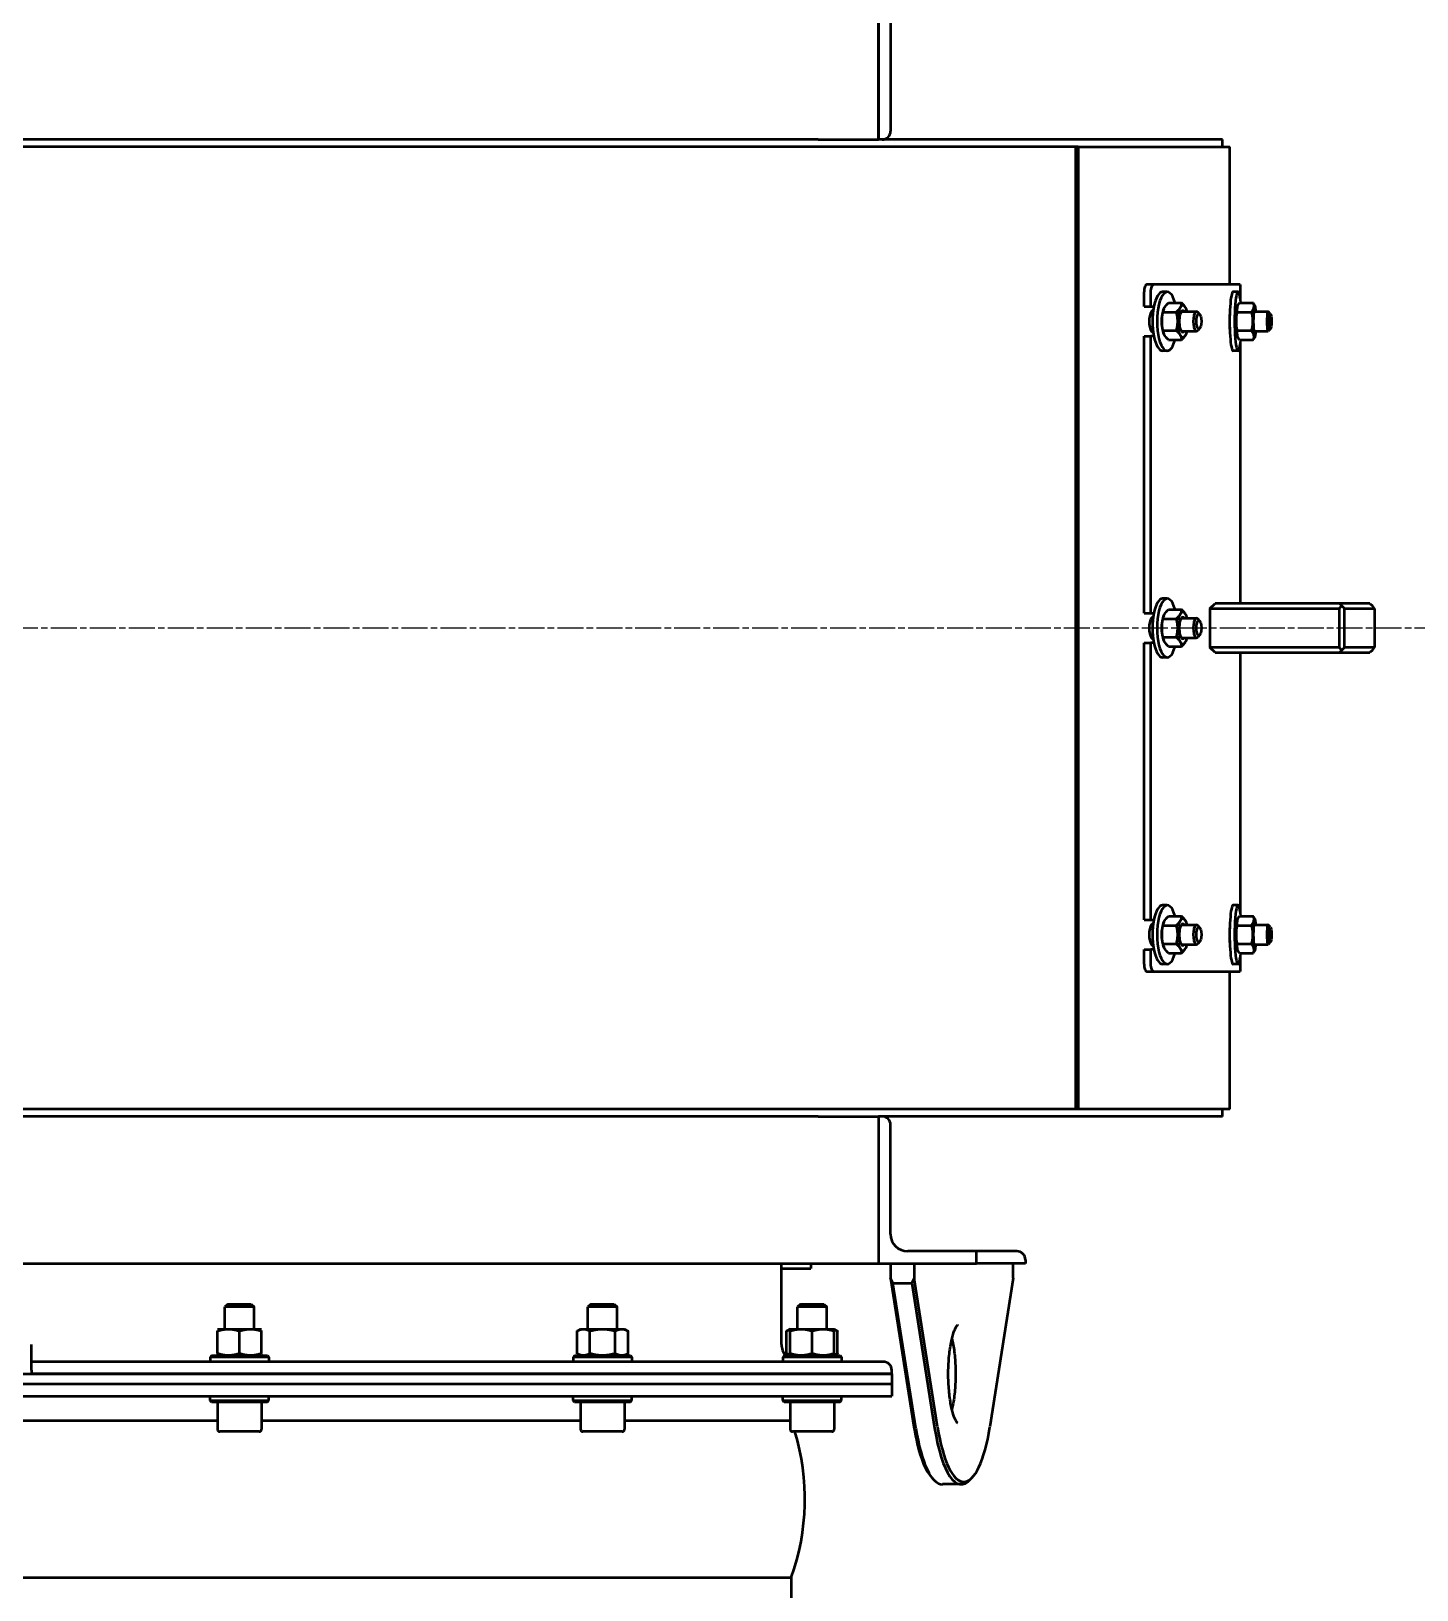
# Model space of a CAD drawing. Header units: metres. Extents: x 31500 to 1073645, y -1029792 to 61053.
# Drawn here: x 116305.7 to 116608, y -553269.7 to -552929.7 of the extents above; entities that cross this region are included whole.
import ezdxf

# ---------------------------------------------------------------- set-up
doc = ezdxf.new("R2010")
doc.units = ezdxf.units.M
doc.linetypes.add('CHAIN', pattern=[0.3543, 0.2362, -0.0295, 0.0591, -0.0295])
doc.layers.add('Osa(ISO)', color=6, linetype='Continuous', lineweight=25, true_color=0xff00ff)
doc.layers.add('Viditelné hrany(ISO)', color=7, linetype='Continuous', lineweight=50)

msp = doc.modelspace()

# ---------------------------------------------------------------- linework, layer by layer
at = {"layer": 'Osa(ISO)', "linetype": 'CHAIN', "ltscale": 23.990969}
msp.add_line((108651.55, -553059.91), (116930.15, -553059.91), dxfattribs=at)
at = {"layer": 'Viditelné hrany(ISO)'}
for p, q in [((116490.57, -552953.4), (116490.57, -552921.3)), ((116490.57, -552921.3), (116490.57, -552953.4)), ((116493.25, -552927.72), (116493.25, -552951.53)), ((116477.45, -552953.4), (116279.31, -552953.4)), ((116533.62, -552955), (116279.4, -552955)), ((116477.45, -552953.4), (116490.57, -552953.4)), ((116491.37, -552953.4), (116490.57, -552953.4)), ((116532.46, -552953.4), (116491.37, -552953.4)), ((116565.64, -552953.4), (116532.46, -552953.4)), ((116533.62, -553164.82), (116533.62, -552955)), ((116534.13, -552955), (116533.62, -552955)), ((116534.13, -552955), (116567.25, -552955)), ((116534.13, -552955), (116534.13, -553164.82)), ((116565.64, -552955), (116565.64, -552953.4)), ((116567.25, -552985.01), (116567.25, -552955)), ((116548.54, -552989.83), (116548.54, -552986.62)), ((116550.62, -552985.01), (116549.12, -552985.01)), ((116550.03, -552989.83), (116550.03, -552986.62)), ((116569.51, -552985.01), (116550.62, -552985.01)), ((116553.58, -552986.62), (116552.58, -552986.62)), ((116569.03, -552986.62), (116567.96, -552986.62)), ((116569.51, -552985.01), (116569.51, -552988.08)), ((116548.54, -552989.83), (116550.03, -552989.83)), ((116550.03, -552989.83), (116550.67, -552989.83)), ((116553.87, -552989.02), (116556.71, -552989.02)), ((116568.94, -552989.63), (116569.04, -552989.46)), ((116569.33, -552989.02), (116572.33, -552989.02)), ((116572.72, -552989.63), (116572.63, -552989.46)), ((116552.68, -552991.03), (116555.52, -552991.03)), ((116552.83, -552990.34), (116552.84, -552990.31)), ((116556.89, -552990.9), (116560, -552990.9)), ((116557.75, -552990.34), (116557.74, -552990.31)), ((116560.7, -552991.54), (116560.27, -552991.04)), ((116567.21, -552991.38), (116567.23, -552991.38)), ((116568.92, -552991.03), (116571.92, -552991.03)), ((116572.53, -552990.9), (116575.59, -552990.9)), ((116576.15, -552991.44), (116575.62, -552990.91)), ((116548.54, -552996.25), (116550.03, -552996.25)), ((116548.54, -553056.7), (116548.54, -552996.25)), ((116550.03, -553056.7), (116550.03, -552996.25)), ((116550.67, -552996.25), (116550.03, -552996.25)), ((116552.68, -552995.04), (116555.52, -552995.04)), ((116552.83, -552995.73), (116552.84, -552995.76)), ((116553.87, -552997.05), (116556.71, -552997.05)), ((116556.89, -552995.18), (116560, -552995.18)), ((116557.75, -552995.73), (116557.74, -552995.76)), ((116560.7, -552994.53), (116560.27, -552995.03)), ((116567.21, -552994.69), (116567.23, -552994.69)), ((116568.92, -552995.04), (116571.92, -552995.04)), ((116568.94, -552996.44), (116569.04, -552996.61)), ((116569.33, -552997.05), (116572.33, -552997.05)), ((116572.53, -552995.18), (116575.59, -552995.18)), ((116572.72, -552996.44), (116572.63, -552996.61)), ((116576.15, -552994.63), (116575.62, -552995.16)), ((116553.58, -552999.46), (116552.58, -552999.46)), ((116569.03, -552999.46), (116567.96, -552999.46)), ((116569.51, -552997.99), (116569.51, -553054.56)), ((116553.58, -553053.49), (116552.58, -553053.49)), ((116562.88, -553055.63), (116564.06, -553054.56)), ((116591.19, -553054.56), (116564.06, -553054.56)), ((116597.76, -553054.56), (116591.19, -553054.56)), ((116591.67, -553055.1), (116591.19, -553054.56)), ((116597.76, -553054.56), (116598.34, -553055.1)), ((116548.54, -553056.7), (116550.03, -553056.7)), ((116550.03, -553056.7), (116550.67, -553056.7)), ((116552.68, -553057.9), (116555.52, -553057.9)), ((116552.83, -553057.22), (116552.84, -553057.18)), ((116553.87, -553055.89), (116556.71, -553055.89)), ((116556.89, -553057.77), (116560, -553057.77)), ((116557.75, -553057.22), (116557.74, -553057.18)), ((116560.7, -553058.42), (116560.27, -553057.92)), ((116562.88, -553055.63), (116562.88, -553064.19)), ((116562.88, -553055.63), (116591.08, -553055.63)), ((116591.08, -553055.63), (116591.67, -553055.1)), ((116591.08, -553055.63), (116591.08, -553064.19)), ((116592.26, -553055.63), (116591.67, -553055.1)), ((116592.26, -553055.63), (116598.82, -553055.63)), ((116592.26, -553064.19), (116592.26, -553055.63)), ((116598.82, -553055.63), (116598.34, -553055.1)), ((116598.82, -553055.63), (116598.82, -553064.19)), ((116560.7, -553061.4), (116560.27, -553061.9)), ((116548.54, -553063.12), (116550.03, -553063.12)), ((116548.54, -553123.58), (116548.54, -553063.12)), ((116550.03, -553123.58), (116550.03, -553063.12)), ((116550.67, -553063.12), (116550.03, -553063.12)), ((116552.68, -553061.92), (116555.52, -553061.92)), ((116552.83, -553062.6), (116552.84, -553062.64)), ((116553.87, -553063.93), (116556.71, -553063.93)), ((116556.89, -553062.05), (116560, -553062.05)), ((116557.75, -553062.6), (116557.74, -553062.64)), ((116591.08, -553064.19), (116562.88, -553064.19)), ((116564.06, -553065.26), (116562.88, -553064.19)), ((116591.67, -553064.73), (116591.08, -553064.19)), ((116591.19, -553065.26), (116591.67, -553064.73)), ((116591.67, -553064.73), (116592.26, -553064.19)), ((116598.82, -553064.19), (116592.26, -553064.19)), ((116598.34, -553064.73), (116597.76, -553065.26)), ((116598.34, -553064.73), (116598.82, -553064.19)), ((116553.58, -553066.33), (116552.58, -553066.33)), ((116564.06, -553065.26), (116591.19, -553065.26)), ((116569.51, -553065.26), (116569.51, -553121.83)), ((116591.19, -553065.26), (116597.76, -553065.26)), ((116553.58, -553120.37), (116552.58, -553120.37)), ((116553.87, -553122.77), (116556.71, -553122.77)), ((116569.03, -553120.37), (116567.96, -553120.37)), ((116569.33, -553122.77), (116572.33, -553122.77)), ((116548.54, -553123.58), (116550.03, -553123.58)), ((116550.03, -553123.58), (116550.67, -553123.58)), ((116552.68, -553124.78), (116555.52, -553124.78)), ((116552.83, -553124.09), (116552.84, -553124.06)), ((116556.89, -553124.65), (116560, -553124.65)), ((116557.75, -553124.09), (116557.74, -553124.06)), ((116560.7, -553125.29), (116560.27, -553124.79)), ((116567.21, -553125.13), (116567.23, -553125.13)), ((116568.92, -553124.78), (116571.92, -553124.78)), ((116568.94, -553123.38), (116569.04, -553123.21)), ((116572.53, -553124.65), (116575.59, -553124.65)), ((116572.72, -553123.38), (116572.63, -553123.21)), ((116576.15, -553125.19), (116575.62, -553124.66)), ((116552.68, -553128.79), (116555.52, -553128.79)), ((116552.83, -553129.48), (116552.84, -553129.51)), ((116556.89, -553128.93), (116560, -553128.93)), ((116557.75, -553129.48), (116557.74, -553129.51)), ((116560.7, -553128.28), (116560.27, -553128.78)), ((116567.21, -553128.44), (116567.23, -553128.44)), ((116568.92, -553128.79), (116571.92, -553128.79)), ((116572.53, -553128.93), (116575.59, -553128.93)), ((116576.15, -553128.38), (116575.62, -553128.91)), ((116548.54, -553130), (116550.03, -553130)), ((116548.54, -553133.21), (116548.54, -553130)), ((116550.03, -553133.21), (116550.03, -553130)), ((116550.67, -553130), (116550.03, -553130)), ((116553.87, -553130.8), (116556.71, -553130.8)), ((116568.94, -553130.19), (116569.04, -553130.36)), ((116569.33, -553130.8), (116572.33, -553130.8)), ((116569.51, -553131.74), (116569.51, -553134.81)), ((116572.72, -553130.19), (116572.63, -553130.36)), ((116549.12, -553134.81), (116550.62, -553134.81)), ((116550.62, -553134.81), (116569.51, -553134.81)), ((116553.58, -553133.21), (116552.58, -553133.21)), ((116567.25, -553164.82), (116567.25, -553134.81)), ((116569.03, -553133.21), (116567.96, -553133.21)), ((116477.45, -553166.42), (116279.31, -553166.42)), ((116533.62, -553164.82), (116279.4, -553164.82)), ((116477.45, -553166.42), (116490.57, -553166.42)), ((116491.37, -553166.42), (116490.57, -553166.42)), ((116490.57, -553166.42), (116490.57, -553198.52)), ((116490.57, -553166.42), (116490.57, -553198.52)), ((116532.46, -553166.42), (116491.37, -553166.42)), ((116565.64, -553166.42), (116532.46, -553166.42)), ((116534.13, -553164.82), (116533.62, -553164.82)), ((116567.25, -553164.82), (116534.13, -553164.82)), ((116565.64, -553166.42), (116565.64, -553164.82)), ((116493.25, -553192.1), (116493.25, -553168.29)), ((116511.97, -553195.85), (116496.99, -553195.85)), ((116520.8, -553195.85), (116511.97, -553195.85)), ((116511.97, -553198.52), (116511.97, -553195.85)), ((116120.35, -553198.52), (116490.57, -553198.52)), ((116469.44, -553216.18), (116469.44, -553198.52)), ((116469.44, -553199.59), (116475.86, -553199.59)), ((116475.86, -553198.52), (116475.86, -553199.59)), ((116490.57, -553198.52), (116511.97, -553198.52)), ((116493.25, -553198.52), (116493.25, -553201.71)), ((116498.38, -553198.52), (116498.38, -553201.71)), ((116522.67, -553198.52), (116511.97, -553198.52)), ((116520, -553201.71), (116520, -553198.52)), ((116522.67, -553197.72), (116522.67, -553198.52)), ((116493.25, -553201.71), (116498.34, -553234.15)), ((116493.76, -553202.8), (116493.25, -553201.71)), ((116493.76, -553202.8), (116497.87, -553202.8)), ((116498.72, -553234.42), (116493.76, -553202.8)), ((116498.38, -553201.71), (116497.87, -553202.8)), ((116497.87, -553202.8), (116502.83, -553234.42)), ((116503.48, -553234.15), (116498.38, -553201.71)), ((116520, -553201.71), (116514.9, -553234.15)), ((116348.62, -553207.35), (116347.98, -553207.99)), ((116348.62, -553207.35), (116353.76, -553207.35)), ((116353.76, -553207.35), (116354.4, -553207.99)), ((116427.83, -553207.35), (116427.19, -553207.99)), ((116427.83, -553207.35), (116432.96, -553207.35)), ((116432.96, -553207.35), (116433.61, -553207.99)), ((116473.56, -553207.35), (116472.91, -553207.99)), ((116473.56, -553207.35), (116478.69, -553207.35)), ((116478.69, -553207.35), (116479.33, -553207.99)), ((116354.4, -553207.99), (116347.98, -553207.99)), ((116347.98, -553212.81), (116347.98, -553207.99)), ((116354.4, -553212.81), (116354.4, -553207.99)), ((116433.61, -553207.99), (116427.19, -553207.99)), ((116427.19, -553212.81), (116427.19, -553207.99)), ((116433.61, -553212.81), (116433.61, -553207.99)), ((116479.33, -553207.99), (116472.91, -553207.99)), ((116472.91, -553212.81), (116472.91, -553207.99)), ((116479.33, -553212.81), (116479.33, -553207.99)), ((116346.38, -553212.81), (116348.78, -553212.81)), ((116346.38, -553218.15), (116346.38, -553213.24)), ((116348.78, -553212.81), (116353.6, -553212.81)), ((116351.19, -553218.15), (116351.19, -553213.24)), ((116353.6, -553212.81), (116356.01, -553212.81)), ((116356.01, -553218.15), (116356.01, -553213.24)), ((116425.58, -553212.81), (116424.84, -553213.24)), ((116424.84, -553218.15), (116424.84, -553213.24)), ((116425.58, -553212.81), (116426.23, -553212.81)), ((116426.23, -553212.81), (116430.4, -553212.81)), ((116427.62, -553218.15), (116427.62, -553213.24)), ((116430.4, -553212.81), (116434.57, -553212.81)), ((116433.18, -553218.15), (116433.18, -553213.24)), ((116434.57, -553212.81), (116435.21, -553212.81)), ((116435.21, -553212.81), (116435.96, -553213.24)), ((116435.96, -553218.15), (116435.96, -553213.24)), ((116471.31, -553212.81), (116470.56, -553213.24)), ((116470.56, -553218.15), (116470.56, -553213.24)), ((116471.31, -553212.81), (116473.72, -553212.81)), ((116471.31, -553218.15), (116471.31, -553213.24)), ((116473.72, -553212.81), (116478.53, -553212.81)), ((116476.12, -553218.15), (116476.12, -553213.24)), ((116478.53, -553212.81), (116480.94, -553212.81)), ((116480.94, -553212.81), (116481.68, -553213.24)), ((116480.94, -553218.15), (116480.94, -553213.24)), ((116481.68, -553218.15), (116481.68, -553213.24)), ((116305.75, -553219.92), (116305.79, -553219.92)), ((116491.64, -553219.92), (116305.79, -553219.92)), ((116345.1, -553218.58), (116344.77, -553218.92)), ((116357.61, -553218.92), (116344.77, -553218.92)), ((116344.77, -553218.92), (116344.77, -553219.92)), ((116345.1, -553218.58), (116357.28, -553218.58)), ((116357.28, -553218.58), (116357.61, -553218.92)), ((116357.61, -553218.92), (116357.61, -553219.92)), ((116424.31, -553218.58), (116423.98, -553218.92)), ((116436.82, -553218.92), (116423.98, -553218.92)), ((116423.98, -553218.92), (116423.98, -553219.92)), ((116424.31, -553218.58), (116436.48, -553218.58)), ((116425.58, -553218.58), (116424.84, -553218.15)), ((116435.21, -553218.58), (116435.96, -553218.15)), ((116436.48, -553218.58), (116436.82, -553218.92)), ((116436.82, -553218.92), (116436.82, -553219.92)), ((116470.04, -553218.58), (116469.7, -553218.92)), ((116482.54, -553218.92), (116469.7, -553218.92)), ((116469.7, -553218.92), (116469.7, -553219.92)), ((116470.04, -553218.58), (116482.21, -553218.58)), ((116471.31, -553218.58), (116470.56, -553218.15)), ((116480.94, -553218.58), (116481.68, -553218.15)), ((116482.21, -553218.58), (116482.54, -553218.92)), ((116482.54, -553218.92), (116482.54, -553219.92)), ((116117.41, -553222.6), (116493.51, -553222.6)), ((116117.41, -553224.74), (116493.51, -553224.74)), ((116117.41, -553224.74), (116493.51, -553224.74)), ((116305.79, -553221.79), (116305.79, -553222.6)), ((116493.51, -553222.6), (116305.79, -553222.6)), ((116493.51, -553222.6), (116493.51, -553221.79)), ((116493.51, -553222.6), (116493.51, -553224.74)), ((116493.51, -553224.74), (116493.51, -553227.41)), ((116117.41, -553227.41), (116493.51, -553227.41)), ((116344.77, -553228.42), (116344.77, -553227.41)), ((116357.61, -553228.42), (116357.61, -553227.41)), ((116423.98, -553228.42), (116423.98, -553227.41)), ((116436.82, -553228.42), (116436.82, -553227.41)), ((116469.7, -553228.42), (116469.7, -553227.41)), ((116482.54, -553228.42), (116482.54, -553227.41)), ((116344.77, -553228.42), (116357.61, -553228.42)), ((116345.1, -553228.75), (116344.77, -553228.42)), ((116357.28, -553228.75), (116345.1, -553228.75)), ((116346.38, -553228.75), (116346.38, -553234.63)), ((116356.01, -553228.75), (116356.01, -553234.63)), ((116357.28, -553228.75), (116357.61, -553228.42)), ((116423.98, -553228.42), (116436.82, -553228.42)), ((116424.31, -553228.75), (116423.98, -553228.42)), ((116436.48, -553228.75), (116424.31, -553228.75)), ((116425.58, -553228.75), (116425.58, -553234.63)), ((116435.21, -553228.75), (116435.21, -553234.63)), ((116436.48, -553228.75), (116436.82, -553228.42)), ((116469.7, -553228.42), (116482.54, -553228.42)), ((116470.04, -553228.75), (116469.7, -553228.42)), ((116482.21, -553228.75), (116470.04, -553228.75)), ((116471.31, -553228.75), (116471.31, -553234.63)), ((116480.94, -553228.75), (116480.94, -553234.63)), ((116482.21, -553228.75), (116482.54, -553228.42)), ((116264.55, -553232.76), (116346.38, -553232.76)), ((116356.01, -553232.76), (116425.58, -553232.76)), ((116435.21, -553232.76), (116471.31, -553232.76)), ((116355.47, -553235.17), (116346.91, -553235.17)), ((116434.68, -553235.17), (116426.12, -553235.17)), ((116480.4, -553235.17), (116471.84, -553235.17)), ((116502.15, -553245.13), (116502.62, -553245.64)), ((116511.09, -553245.13), (116510.62, -553245.64)), ((116508.68, -553246.67), (116504.57, -553246.67)), ((116139.34, -553267), (116471.58, -553267)), ((116471.58, -553267), (116471.58, -553272.35))]:
    msp.add_line(p, q, dxfattribs=at)
for centre, radius, start, end in [((116491.37, -552951.53), 1.87, 270, 0), ((116491.37, -553168.29), 1.87, 0, 90), ((116496.99, -553192.1), 3.75, 180, 270), ((116520.8, -553197.72), 1.87, 0, 90), ((116473.18, -553216.18), 3.75, 180, 220.0052), ((116491.64, -553221.79), 1.87, 0, 90), ((116346.91, -553234.63), 0.535, 180, 270), ((116355.47, -553234.63), 0.535, 270, 0), ((116426.12, -553234.63), 0.535, 180, 270), ((116434.68, -553234.63), 0.535, 270, 0), ((116471.84, -553234.63), 0.535, 180, 270), ((116480.4, -553234.63), 0.535, 270, 0), ((116423.72, -553249.88), 50.83, 340.3154, 16.8264)]:
    msp.add_arc(centre, radius, start, end, dxfattribs=at)
for centre, major_axis, ratio, start_param, end_param in [((116552.58, -552993.04), (0, 6.42), 0.342925, 0, 3.141593), ((116553.58, -552993.04), (0, 6.42), 0.342925, 5.388114, 10.31985), ((116567.96, -552993.04), (0, 6.42), 0.118779, 0, 3.141593), ((116569.03, -552993.04), (0, 6.42), 0.118779, 5.388114, 10.31985), ((116557, -552993.04), (0, -3.48), 0.342925, 3.665191, 4.712389), ((116557, -552993.04), (0, 3.48), 0.342925, 5.759587, 6.806784), ((116557, -552993.04), (0, 3.48), 0.342925, 5.375212, 5.759587), ((116569.03, -552993.04), (0, -3.48), 0.118779, 3.665191, 4.712389), ((116569.03, -552993.04), (0, 3.48), 0.118779, 0.20871, 0.523599), ((116572.64, -552993.04), (0, -3.48), 0.118779, 3.665191, 4.712389), ((116572.64, -552993.04), (0, 3.48), 0.118779, 5.759587, 6.806784), ((116572.64, -552993.04), (0, 3.48), 0.118779, 5.375212, 5.759587), ((116550.45, -552993.04), (0, 2.35), 0.342925, 6.187073, 9.520935), ((116553.58, -552993.04), (0, -3.48), 0.342925, 3.826117, 4.712389), ((116553.58, -552993.04), (0, -3.48), 0.342925, 4.712389, 5.598661), ((116557, -552993.04), (0, -3.48), 0.342925, 4.712389, 5.759587), ((116557, -552993.04), (0, 2.34), 0.342925, 5.865983, 9.841686), ((116560, -552993.04), (0, 2.14), 0.342925, 5.909487, 9.798477), ((116569.03, -552993.04), (0, -3.48), 0.118779, 4.712389, 5.759587), ((116572.64, -552993.04), (0, -3.48), 0.118779, 4.712389, 5.759587), ((116572.64, -552993.04), (0, 2.34), 0.118779, 5.865983, 9.841686), ((116575.59, -552993.04), (0, 2.14), 0.118779, 6.163273, 9.544691), ((116557, -552993.04), (0, -3.48), 0.342925, 5.759587, 6.806784), ((116557, -552993.04), (0, 3.48), 0.342925, 3.665191, 4.049464), ((116569.03, -552993.04), (0, -3.48), 0.118779, 5.759587, 6.074476), ((116572.64, -552993.04), (0, -3.48), 0.118779, 5.759587, 6.806784), ((116572.64, -552993.04), (0, 3.48), 0.118779, 3.665191, 4.049464), ((116552.58, -553059.91), (0, 6.42), 0.342925, 0, 3.141593), ((116553.58, -553059.91), (0, 6.42), 0.342925, 5.388114, 10.31985), ((116550.45, -553059.91), (0, 2.35), 0.342925, 6.187073, 9.520935), ((116553.58, -553059.91), (0, -3.48), 0.342925, 3.826117, 4.712389), ((116557, -553059.91), (0, -3.48), 0.342925, 3.665191, 4.712389), ((116557, -553059.91), (0, 2.34), 0.342925, 5.865983, 9.841686), ((116557, -553059.91), (0, 3.48), 0.342925, 5.759587, 6.806784), ((116557, -553059.91), (0, 3.48), 0.342925, 5.375212, 5.759587), ((116560, -553059.91), (0, 2.14), 0.342925, 5.909487, 9.798477), ((116553.58, -553059.91), (0, -3.48), 0.342925, 4.712389, 5.598661), ((116557, -553059.91), (0, -3.48), 0.342925, 4.712389, 5.759587), ((116557, -553059.91), (0, -3.48), 0.342925, 5.759587, 6.806784), ((116557, -553059.91), (0, 3.48), 0.342925, 3.665191, 4.049464), ((116552.58, -553126.79), (0, 6.42), 0.342925, 0, 3.141593), ((116553.58, -553126.79), (0, 6.42), 0.342925, 5.388114, 10.31985), ((116567.96, -553126.79), (0, 6.42), 0.118779, 0, 3.141593), ((116569.03, -553126.79), (0, 6.42), 0.118779, 5.388114, 10.31985), ((116550.45, -553126.79), (0, 2.35), 0.342925, 6.187051, 9.520912), ((116553.58, -553126.79), (0, -3.48), 0.342925, 3.826117, 4.712389), ((116557, -553126.79), (0, -3.48), 0.342925, 3.665191, 4.712389), ((116557, -553126.79), (0, 2.34), 0.342925, 5.86613, 9.841833), ((116557, -553126.79), (0, 3.48), 0.342925, 5.759587, 6.806784), ((116557, -553126.79), (0, 3.48), 0.342925, 5.375263, 5.759587), ((116560, -553126.79), (0, 2.14), 0.342925, 5.909487, 9.798477), ((116569.03, -553126.79), (0, -3.48), 0.118779, 3.665191, 4.712389), ((116569.03, -553126.79), (0, 3.48), 0.118779, 0.20871, 0.523599), ((116572.64, -553126.79), (0, -3.48), 0.118779, 3.665191, 4.712389), ((116572.64, -553126.79), (0, 2.34), 0.118779, 5.86613, 9.841833), ((116572.64, -553126.79), (0, 3.48), 0.118779, 5.759587, 6.806784), ((116572.64, -553126.79), (0, 3.48), 0.118779, 5.375263, 5.759587), ((116575.59, -553126.79), (0, 2.14), 0.118779, 6.163273, 9.544691), ((116553.58, -553126.79), (0, -3.48), 0.342925, 4.712389, 5.598661), ((116557, -553126.79), (0, -3.48), 0.342925, 4.712389, 5.759587), ((116557, -553126.79), (0, 3.48), 0.342925, 3.665191, 4.049515), ((116569.03, -553126.79), (0, -3.48), 0.118779, 4.712389, 5.759587), ((116572.64, -553126.79), (0, -3.48), 0.118779, 4.712389, 5.759587), ((116572.64, -553126.79), (0, 3.48), 0.118779, 3.665191, 4.049515), ((116557, -553126.79), (0, -3.48), 0.342925, 5.759587, 6.806784), ((116569.03, -553126.79), (0, -3.48), 0.118779, 5.759587, 6.074476), ((116572.64, -553126.79), (0, -3.48), 0.118779, 5.759587, 6.806784), ((116305.75, -553216.18), (0, -3.74), 0.001745, 4.712389, 6.283185), ((116305.79, -553221.79), (0, 1.87), 0.001745, 4.712389, 6.283185), ((116504.05, -553222.6), (0, -23.54), 0.278592, 5.225509, 5.988878), ((116504.57, -553222.6), (0, -24.08), 0.278592, 5.225509, 6.283185), ((116508.68, -553222.6), (0, -24.07), 0.278592, 5.225509, 6.577492), ((116509.19, -553222.6), (0, -23.54), 0.278592, 5.225509, 7.340861)]:
    msp.add_ellipse(centre, major_axis=major_axis, ratio=ratio, start_param=start_param, end_param=end_param, dxfattribs=at)
for centre, major_axis, ratio in [((116560.5, -552993.04), (0, 1.61), 0.342925), ((116576.13, -552993.04), (0, 1.61), 0.118779), ((116560.5, -553059.91), (0, 1.61), 0.342925), ((116560.5, -553126.79), (0, 1.61), 0.342925), ((116576.13, -553126.79), (0, 1.6), 0.118779)]:
    msp.add_ellipse(centre, major_axis=major_axis, ratio=ratio, dxfattribs=at)
for points, knots in [([(116549.12, -552985.01), (116549.05, -552985.01), (116548.97, -552985.05), (116548.83, -552985.21), (116548.76, -552985.34), (116548.66, -552985.62), (116548.61, -552985.8), (116548.55, -552986.2), (116548.54, -552986.41), (116548.54, -552986.62)], [-0.4520257, -0.4520257, -0.4520257, -0.4520257, -0.3390189, -0.3390189, -0.2260121, -0.2260121, -0.113006, -0.113006, 0, 0, 0, 0]), ([(116550.03, -552986.62), (116550.03, -552986.41), (116550.05, -552986.2), (116550.11, -552985.8), (116550.15, -552985.62), (116550.25, -552985.34), (116550.32, -552985.21), (116550.46, -552985.05), (116550.54, -552985.01), (116550.62, -552985.01)], [0, 0, 0, 0, 0.113006, 0.113006, 0.2260121, 0.2260121, 0.3390189, 0.3390189, 0.4520257, 0.4520257, 0.4520257, 0.4520257]), ([(116567.24, -552991.13), (116567.23, -552991.22), (116567.22, -552991.31), (116567.18, -552991.76), (116567.17, -552992.13), (116567.15, -552992.88), (116567.15, -552993.32), (116567.18, -552994.16), (116567.2, -552994.53), (116567.23, -552994.88), (116567.23, -552994.91), (116567.24, -552994.94)], [-0.4612894, -0.4612894, -0.4612894, -0.4612894, -0.4427537, -0.4427537, -0.3759658, -0.3759658, -0.3173987, -0.3173987, -0.2657814, -0.2657814, -0.2613102, -0.2613102, -0.2613102, -0.2613102]), ([(116567.24, -553124.88), (116567.23, -553124.97), (116567.22, -553125.06), (116567.18, -553125.51), (116567.17, -553125.88), (116567.15, -553126.63), (116567.15, -553127.07), (116567.18, -553127.91), (116567.2, -553128.28), (116567.23, -553128.63), (116567.23, -553128.66), (116567.24, -553128.69)], [-0.4612894, -0.4612894, -0.4612894, -0.4612894, -0.4427537, -0.4427537, -0.3759658, -0.3759658, -0.3173987, -0.3173987, -0.2657813, -0.2657813, -0.2613102, -0.2613102, -0.2613102, -0.2613102]), ([(116548.54, -553133.21), (116548.54, -553133.41), (116548.55, -553133.62), (116548.61, -553134.02), (116548.66, -553134.2), (116548.76, -553134.48), (116548.83, -553134.61), (116548.97, -553134.77), (116549.05, -553134.81), (116549.12, -553134.81)], [-1.8081156, -1.8081156, -1.8081156, -1.8081156, -1.6951095, -1.6951095, -1.5821035, -1.5821035, -1.4690967, -1.4690967, -1.3560899, -1.3560899, -1.3560899, -1.3560899]), ([(116550.62, -553134.81), (116550.54, -553134.81), (116550.46, -553134.77), (116550.32, -553134.61), (116550.25, -553134.48), (116550.15, -553134.2), (116550.11, -553134.02), (116550.05, -553133.62), (116550.03, -553133.41), (116550.03, -553133.21)], [1.3560897, 1.3560897, 1.3560897, 1.3560897, 1.4690965, 1.4690965, 1.5821033, 1.5821033, 1.6951093, 1.6951093, 1.8081153, 1.8081153, 1.8081153, 1.8081153]), ([(116507.91, -553233.36), (116507.91, -553233.36), (116507.91, -553233.36), (116507.86, -553233.32), (116507.74, -553233.19), (116507.44, -553232.7), (116507.25, -553232.31), (116506.85, -553231.22), (116506.65, -553230.48), (116506.29, -553228.74), (116506.13, -553227.72), (116505.91, -553225.49), (116505.84, -553224.29), (116505.81, -553221.86), (116505.85, -553220.63), (116506.03, -553218.29), (116506.17, -553217.18), (116506.53, -553215.22), (116506.74, -553214.36), (116507.19, -553213.02), (116507.42, -553212.52), (116507.78, -553211.95), (116507.91, -553211.84), (116507.91, -553211.83), (116507.91, -553211.83), (116507.91, -553211.83)], [0.187635, 0.187635, 0.187635, 0.187635, 0.23015, 0.23015, 0.424927, 0.424927, 0.655306, 0.655306, 0.927462, 0.927462, 1.223553, 1.223553, 1.529743, 1.529743, 1.838934, 1.838934, 2.146418, 2.146418, 2.445796, 2.445796, 2.722971, 2.722971, 2.951927, 2.951927, 2.953957, 2.953957, 2.953957, 2.953957]), ([(116506.62, -553214.9), (116506.67, -553215.11), (116506.72, -553215.32), (116506.95, -553216.45), (116507.11, -553217.48), (116507.33, -553219.7), (116507.4, -553220.9), (116507.43, -553223.33), (116507.39, -553224.56), (116507.21, -553226.9), (116507.07, -553228.01), (116506.81, -553229.46), (116506.72, -553229.89), (116506.62, -553230.29)], [3.996968, 3.996968, 3.996968, 3.996968, 4.069055, 4.069055, 4.365146, 4.365146, 4.671336, 4.671336, 4.980527, 4.980527, 5.288011, 5.288011, 5.42781, 5.42781, 5.42781, 5.42781])]:
    msp.add_open_spline(points, degree=3, knots=knots, dxfattribs=at)
for points, weights in [([(116552.68, -552991.03), (116552.71, -552990.49), (116552.99, -552990.02)], [2.11487795384, 2.27846433288, 2.27846433288]), ([(116552.99, -552990.02), (116553.26, -552989.56), (116553.87, -552989.02)], [2.27846433288, 2.27846433288, 2.11487795385]), ([(116556.4, -552990.02), (116556.13, -552990.49), (116555.52, -552991.03)], [2.27846433288, 2.27846433288, 2.11487795385]), ([(116556.71, -552989.02), (116556.68, -552989.56), (116556.4, -552990.02)], [2.15389973201, 2.32050445607, 2.32050445607]), ([(116557.6, -552990.02), (116557.32, -552989.56), (116556.71, -552989.02)], [2.27846433289, 2.27846433289, 2.11487795385]), ([(116557.74, -552990.31), (116557.68, -552990.16), (116557.6, -552990.02)], [2.2636490392, 2.27846433289, 2.27846433289]), ([(116568.92, -552991.03), (116568.72, -552990.49), (116568.82, -552990.02)], [1.9750225483, 2.12779107407, 2.12779107407]), ([(116568.82, -552990.02), (116568.92, -552989.56), (116569.33, -552989.02)], [2.12779107407, 2.12779107407, 1.9750225483]), ([(116572.43, -552990.02), (116572.34, -552990.49), (116571.92, -552991.03)], [2.11411515801, 2.11411515801, 1.96232851883]), ([(116572.63, -552989.46), (116572.51, -552989.25), (116572.33, -552989.02)], [2.06083039105, 2.02418231809, 1.96232851884]), ([(116572.33, -552989.02), (116572.53, -552989.56), (116572.43, -552990.02)], [1.99887907281, 2.15349290717, 2.15349290717]), ([(116552.39, -552993.04), (116552.39, -552992.1), (116552.68, -552991.03)], [2.07684100461, 2.07684100461, 1.92773052925]), ([(116552.68, -552995.04), (116552.39, -552993.97), (116552.39, -552993.04)], [1.92773052925, 2.07684100461, 2.07684100461]), ([(116555.52, -552991.03), (116555.81, -552992.1), (116555.81, -552993.04)], [1.95830918399, 2.10978492654, 2.10978492653]), ([(116555.81, -552993.04), (116555.81, -552993.97), (116555.52, -552995.04)], [2.10978492654, 2.10978492653, 1.95830918399]), ([(116568.61, -552993.04), (116568.61, -552992.1), (116568.92, -552991.03)], [2.05411273222, 2.05411273222, 1.90663407339]), ([(116568.92, -552995.04), (116568.61, -552993.97), (116568.61, -552993.04)], [1.90663407339, 2.05411273222, 2.05411273222]), ([(116571.92, -552991.03), (116572.23, -552992.1), (116572.23, -552993.04)], [1.94217169024, 2.0923991933, 2.0923991933]), ([(116572.23, -552993.04), (116572.23, -552993.97), (116571.92, -552995.04)], [2.0923991933, 2.0923991933, 1.94217169024]), ([(116552.99, -552996.05), (116552.71, -552995.58), (116552.68, -552995.04)], [2.27846433289, 2.27846433289, 2.11487795386]), ([(116553.87, -552997.05), (116553.26, -552996.51), (116552.99, -552996.05)], [2.11487795384, 2.27846433289, 2.27846433289]), ([(116555.52, -552995.04), (116556.13, -552995.58), (116556.4, -552996.05)], [2.11487795384, 2.27846433288, 2.27846433288]), ([(116556.4, -552996.05), (116556.68, -552996.51), (116556.71, -552997.05)], [2.32050445607, 2.32050445607, 2.15389973199]), ([(116556.71, -552997.05), (116557.32, -552996.51), (116557.6, -552996.05)], [2.11487795383, 2.27846433288, 2.27846433288]), ([(116557.6, -552996.05), (116557.68, -552995.91), (116557.74, -552995.76)], [2.27846433288, 2.27846433288, 2.26364903919]), ([(116568.82, -552996.05), (116568.72, -552995.58), (116568.92, -552995.04)], [2.12779107408, 2.12779107408, 1.9750225483]), ([(116569.33, -552997.05), (116568.92, -552996.51), (116568.82, -552996.05)], [1.9750225483, 2.12779107408, 2.12779107408]), ([(116571.92, -552995.04), (116572.34, -552995.58), (116572.43, -552996.05)], [1.96093304486, 2.11261174374, 2.11261174374]), ([(116572.43, -552996.05), (116572.53, -552996.51), (116572.33, -552997.05)], [2.15198949291, 2.15198949291, 1.99748359884]), ([(116572.33, -552997.05), (116572.51, -552996.82), (116572.63, -552996.61)], [1.96093304485, 2.02274285791, 2.05936486927]), ([(116552.39, -553059.91), (116552.39, -553058.98), (116552.68, -553057.9)], [2.07684100461, 2.07684100461, 1.92773052925]), ([(116552.68, -553057.9), (116552.71, -553057.36), (116552.99, -553056.9)], [2.11487795383, 2.27846433288, 2.27846433288]), ([(116552.99, -553056.9), (116553.26, -553056.43), (116553.87, -553055.89)], [2.27846433288, 2.27846433288, 2.11487795385]), ([(116556.4, -553056.9), (116556.13, -553057.36), (116555.52, -553057.9)], [2.27846433288, 2.27846433288, 2.11487795385]), ([(116555.52, -553057.9), (116555.81, -553058.98), (116555.81, -553059.91)], [1.95830918399, 2.10978492654, 2.10978492653]), ([(116556.71, -553055.89), (116556.68, -553056.43), (116556.4, -553056.9)], [2.15389973201, 2.32050445607, 2.32050445607]), ([(116557.6, -553056.9), (116557.32, -553056.43), (116556.71, -553055.89)], [2.27846433289, 2.27846433289, 2.11487795385]), ([(116557.74, -553057.18), (116557.68, -553057.04), (116557.6, -553056.9)], [2.2636490392, 2.27846433289, 2.27846433289]), ([(116552.68, -553061.92), (116552.39, -553060.84), (116552.39, -553059.91)], [1.92773052925, 2.07684100461, 2.07684100461]), ([(116555.81, -553059.91), (116555.81, -553060.84), (116555.52, -553061.92)], [2.10978492654, 2.10978492653, 1.95830918399]), ([(116552.99, -553062.92), (116552.71, -553062.46), (116552.68, -553061.92)], [2.27846433289, 2.27846433289, 2.11487795386]), ([(116553.87, -553063.93), (116553.26, -553063.39), (116552.99, -553062.92)], [2.11487795384, 2.27846433289, 2.27846433289]), ([(116555.52, -553061.92), (116556.13, -553062.46), (116556.4, -553062.92)], [2.11487795384, 2.27846433288, 2.27846433288]), ([(116556.4, -553062.92), (116556.68, -553063.39), (116556.71, -553063.93)], [2.32050445607, 2.32050445607, 2.15389973199]), ([(116556.71, -553063.93), (116557.32, -553063.39), (116557.6, -553062.92)], [2.11487795383, 2.27846433288, 2.27846433288]), ([(116557.6, -553062.92), (116557.68, -553062.78), (116557.74, -553062.64)], [2.27846433288, 2.27846433288, 2.26364903919]), ([(116552.99, -553123.77), (116553.26, -553123.31), (116553.87, -553122.77)], [2.27846433288, 2.27846433288, 2.11487795385]), ([(116556.71, -553122.77), (116556.68, -553123.31), (116556.4, -553123.77)], [2.15389973201, 2.32050445607, 2.32050445607]), ([(116557.6, -553123.77), (116557.32, -553123.31), (116556.71, -553122.77)], [2.27846433289, 2.27846433289, 2.11487795385]), ([(116568.82, -553123.77), (116568.92, -553123.31), (116569.33, -553122.77)], [2.12779107407, 2.12779107407, 1.9750225483]), ([(116572.63, -553123.21), (116572.51, -553123), (116572.33, -553122.77)], [2.06083039105, 2.02418231809, 1.96232851884]), ([(116572.33, -553122.77), (116572.53, -553123.31), (116572.43, -553123.77)], [1.99887907281, 2.15349290718, 2.15349290717]), ([(116552.39, -553126.79), (116552.39, -553125.85), (116552.68, -553124.78)], [2.07684100461, 2.07684100461, 1.92773052925]), ([(116552.68, -553124.78), (116552.71, -553124.24), (116552.99, -553123.77)], [2.11487795384, 2.27846433288, 2.27846433288]), ([(116556.4, -553123.77), (116556.13, -553124.24), (116555.52, -553124.78)], [2.27846433288, 2.27846433288, 2.11487795385]), ([(116555.52, -553124.78), (116555.81, -553125.85), (116555.81, -553126.79)], [1.95830918399, 2.10978492654, 2.10978492654]), ([(116557.74, -553124.06), (116557.68, -553123.91), (116557.6, -553123.77)], [2.2636490392, 2.27846433289, 2.27846433289]), ([(116568.61, -553126.79), (116568.61, -553125.85), (116568.92, -553124.78)], [2.05411273222, 2.05411273222, 1.90663407339]), ([(116568.92, -553124.78), (116568.72, -553124.24), (116568.82, -553123.77)], [1.9750225483, 2.12779107407, 2.12779107407]), ([(116572.43, -553123.77), (116572.34, -553124.24), (116571.92, -553124.78)], [2.11411515801, 2.11411515801, 1.96232851883]), ([(116571.92, -553124.78), (116572.23, -553125.85), (116572.23, -553126.79)], [1.94217169024, 2.0923991933, 2.0923991933]), ([(116552.68, -553128.79), (116552.39, -553127.72), (116552.39, -553126.79)], [1.92773052925, 2.07684100461, 2.07684100461]), ([(116552.99, -553129.8), (116552.71, -553129.33), (116552.68, -553128.79)], [2.27846433289, 2.27846433289, 2.11487795386]), ([(116555.81, -553126.79), (116555.81, -553127.72), (116555.52, -553128.79)], [2.10978492654, 2.10978492653, 1.95830918399]), ([(116555.52, -553128.79), (116556.13, -553129.33), (116556.4, -553129.8)], [2.11487795384, 2.27846433288, 2.27846433288]), ([(116557.6, -553129.8), (116557.68, -553129.66), (116557.74, -553129.51)], [2.27846433288, 2.27846433288, 2.26364903919]), ([(116568.92, -553128.79), (116568.61, -553127.72), (116568.61, -553126.79)], [1.90663407339, 2.05411273222, 2.05411273222]), ([(116568.82, -553129.8), (116568.72, -553129.33), (116568.92, -553128.79)], [2.12779107408, 2.12779107408, 1.9750225483]), ([(116572.23, -553126.79), (116572.23, -553127.72), (116571.92, -553128.79)], [2.0923991933, 2.0923991933, 1.94217169024]), ([(116571.92, -553128.79), (116572.34, -553129.33), (116572.43, -553129.8)], [1.96093304486, 2.11261174374, 2.11261174374]), ([(116553.87, -553130.8), (116553.26, -553130.26), (116552.99, -553129.8)], [2.11487795384, 2.27846433289, 2.27846433289]), ([(116556.4, -553129.8), (116556.68, -553130.26), (116556.71, -553130.8)], [2.32050445607, 2.32050445607, 2.15389973199]), ([(116556.71, -553130.8), (116557.32, -553130.26), (116557.6, -553129.8)], [2.11487795383, 2.27846433288, 2.27846433288]), ([(116569.33, -553130.8), (116568.92, -553130.26), (116568.82, -553129.8)], [1.9750225483, 2.12779107408, 2.12779107408]), ([(116572.43, -553129.8), (116572.53, -553130.26), (116572.33, -553130.8)], [2.15198949291, 2.15198949291, 1.99748359884]), ([(116572.33, -553130.8), (116572.51, -553130.57), (116572.63, -553130.36)], [1.96093304485, 2.02274285791, 2.05936486927]), ([(116346.38, -553213.24), (116347.67, -553212.81), (116348.78, -553212.81)], [1.98213672049, 2.13545552939, 2.1354555294]), ([(116348.78, -553212.81), (116349.9, -553212.81), (116351.19, -553213.24)], [2.1354555294, 2.1354555294, 1.98213672051]), ([(116351.19, -553213.24), (116352.48, -553212.81), (116353.6, -553212.81)], [1.98213672051, 2.13545552943, 2.13545552943]), ([(116353.6, -553212.81), (116354.72, -553212.81), (116356.01, -553213.24)], [2.13545552943, 2.13545552944, 1.98213672054]), ([(116424.84, -553213.24), (116425.58, -553212.81), (116426.23, -553212.81)], [1.98213672047, 2.13545552937, 2.13545552937]), ([(116426.23, -553212.81), (116426.87, -553212.81), (116427.62, -553213.24)], [2.13545552937, 2.13545552937, 1.98213672048]), ([(116427.62, -553213.24), (116429.11, -553212.81), (116430.4, -553212.81)], [1.98213672049, 2.13545552939, 2.1354555294]), ([(116430.4, -553212.81), (116431.69, -553212.81), (116433.18, -553213.24)], [2.1354555294, 2.1354555294, 1.98213672051]), ([(116433.18, -553213.24), (116433.92, -553212.81), (116434.57, -553212.81)], [1.98213672051, 2.13545552943, 2.13545552943]), ([(116434.57, -553212.81), (116435.21, -553212.81), (116435.96, -553213.24)], [2.13545552943, 2.13545552944, 1.98213672054]), ([(116470.56, -553213.24), (116470.96, -553213.01), (116471.31, -553212.91)], [1.98213672049, 2.06012481488, 2.09844300242]), ([(116471.31, -553213.24), (116472.6, -553212.81), (116473.72, -553212.81)], [1.98213672047, 2.13545552937, 2.13545552937]), ([(116473.72, -553212.81), (116474.83, -553212.81), (116476.12, -553213.24)], [2.13545552937, 2.13545552937, 1.98213672048]), ([(116476.12, -553213.24), (116477.41, -553212.81), (116478.53, -553212.81)], [1.98213672049, 2.13545552939, 2.1354555294]), ([(116478.53, -553212.81), (116479.65, -553212.81), (116480.94, -553213.24)], [2.1354555294, 2.1354555294, 1.98213672051]), ([(116480.94, -553212.91), (116481.29, -553213.01), (116481.68, -553213.24)], [2.09844300244, 2.0601248149, 1.98213672051]), ([(116348.78, -553218.58), (116347.67, -553218.58), (116346.38, -553218.15)], [2.1354555294, 2.13545552941, 1.98213672051]), ([(116351.19, -553218.15), (116349.9, -553218.58), (116348.78, -553218.58)], [1.98213672049, 2.1354555294, 2.1354555294]), ([(116353.6, -553218.58), (116352.48, -553218.58), (116351.19, -553218.15)], [2.13545552942, 2.13545552942, 1.98213672052]), ([(116356.01, -553218.15), (116354.72, -553218.58), (116353.6, -553218.58)], [1.9821367205, 2.13545552942, 2.13545552942]), ([(116426.23, -553218.58), (116425.58, -553218.58), (116424.84, -553218.15)], [2.13545552944, 2.13545552944, 1.98213672054]), ([(116427.62, -553218.15), (116426.87, -553218.58), (116426.23, -553218.58)], [1.98213672054, 2.13545552945, 2.13545552944]), ([(116430.4, -553218.58), (116429.11, -553218.58), (116427.62, -553218.15)], [2.1354555294, 2.13545552941, 1.98213672051]), ([(116433.18, -553218.15), (116431.69, -553218.58), (116430.4, -553218.58)], [1.98213672049, 2.1354555294, 2.1354555294]), ([(116434.57, -553218.58), (116433.92, -553218.58), (116433.18, -553218.15)], [2.13545552942, 2.13545552942, 1.98213672052]), ([(116435.96, -553218.15), (116435.21, -553218.58), (116434.57, -553218.58)], [1.9821367205, 2.13545552942, 2.13545552942]), ([(116471.31, -553218.49), (116470.96, -553218.38), (116470.56, -553218.15)], [2.09844300249, 2.06012481495, 1.98213672056]), ([(116473.72, -553218.58), (116472.6, -553218.58), (116471.31, -553218.15)], [2.13545552944, 2.13545552944, 1.98213672054]), ([(116476.12, -553218.15), (116474.83, -553218.58), (116473.72, -553218.58)], [1.98213672054, 2.13545552944, 2.13545552944]), ([(116478.53, -553218.58), (116477.41, -553218.58), (116476.12, -553218.15)], [2.1354555294, 2.13545552941, 1.98213672051]), ([(116480.94, -553218.15), (116479.65, -553218.58), (116478.53, -553218.58)], [1.98213672049, 2.1354555294, 2.1354555294]), ([(116481.68, -553218.15), (116481.29, -553218.38), (116480.94, -553218.49)], [1.98213672049, 2.06012481489, 2.09844300244])]:
    msp.add_rational_spline(points, weights, degree=2, dxfattribs=at)

doc.saveas('drawing.dxf')
